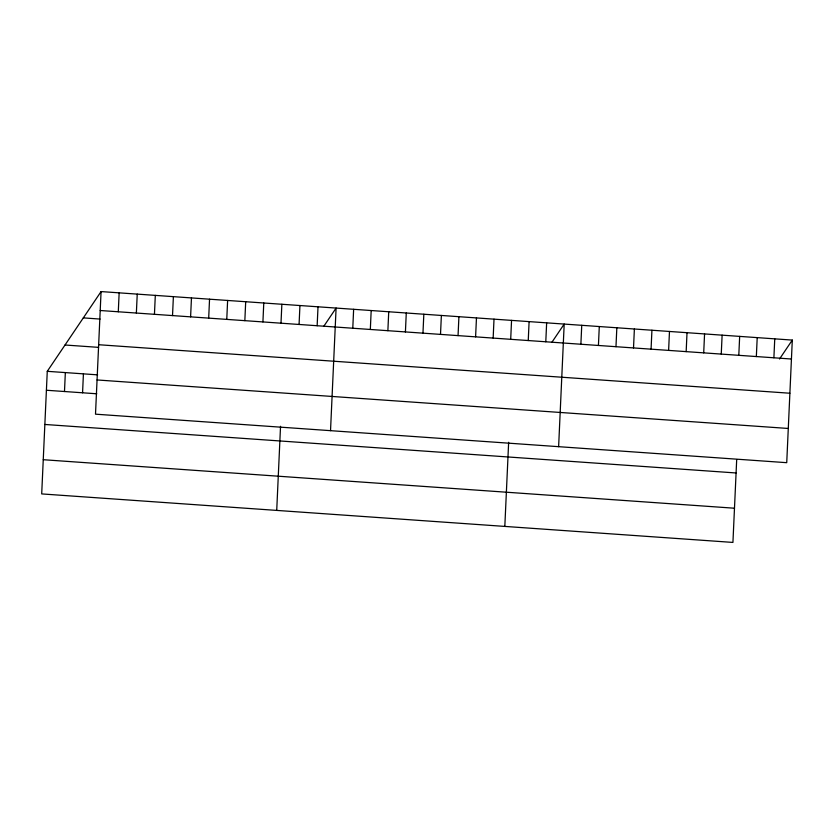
<?xml version="1.0" encoding="UTF-8"?>
<svg xmlns="http://www.w3.org/2000/svg" width="834" height="834" viewBox="0 0 834 834"><rect width="100%" height="100%" fill="white"/><g stroke="black" fill="none" stroke-linecap="round" stroke-linejoin="round"><path stroke-width="1.25" d="M101.07 291.577L95.503 414.175L786.733 462.682L792.3 340.084L101.07 291.577L47.267 371.318L41.7 493.916L732.93 542.423L736.693 459.534M64.489 391.521L65.344 372.589M82.566 392.793L83.421 373.861M118.292 311.78L119.147 292.849M136.369 313.052L137.235 294.11M154.446 314.314L155.312 295.382M172.523 315.586L173.389 296.654M190.6 316.857L191.466 297.915M208.688 318.119L209.542 299.187M226.765 319.391L227.619 300.459M244.842 320.663L245.696 301.72M262.918 321.924L263.773 302.992M280.995 323.196L281.861 304.264M276.721 510.408L280.537 426.299M299.072 324.468L299.938 305.536M317.149 325.74L318.015 306.797M330.525 430.667L336.092 308.069L323.884 326.157M352.782 328.231L353.637 309.299M370.327 329.461L371.182 310.529M387.873 330.702L388.727 311.76M405.418 331.932L406.273 312.99M422.963 333.162L423.828 314.23M440.508 334.392L441.374 315.461M458.054 335.622L458.919 316.691M475.599 336.853L476.464 317.921M493.155 338.083L494.009 319.151M510.7 339.313L511.555 320.381M504.82 526.421L508.646 442.301M528.245 340.553L529.1 321.611M545.79 341.784L546.645 322.841M558.624 446.67L564.191 324.072L551.983 342.169M580.881 344.244L581.746 325.312M598.426 345.474L599.292 326.542M615.972 346.704L616.837 327.772M633.517 347.934L634.382 329.003M651.073 349.165L651.927 330.233M668.618 350.395L669.473 331.463M686.163 351.635L687.018 332.693M703.708 352.865L704.563 333.923M721.254 354.096L722.119 335.164M738.799 355.326L739.664 336.394M756.344 356.556L757.209 337.624M773.889 357.786L774.755 338.854M779.54 358.995L792.3 340.084M100.216 310.509L791.445 359.016M83.317 317.89L100.101 319.068M98.662 344.723L789.892 393.231M65.021 345.005L98.6 347.361M47.267 371.318L97.63 374.852M97.057 379.96L788.286 428.467M46.412 390.249L96.765 393.784M44.859 424.464L736.078 472.972M43.253 459.711L734.483 508.219"/></g></svg>
